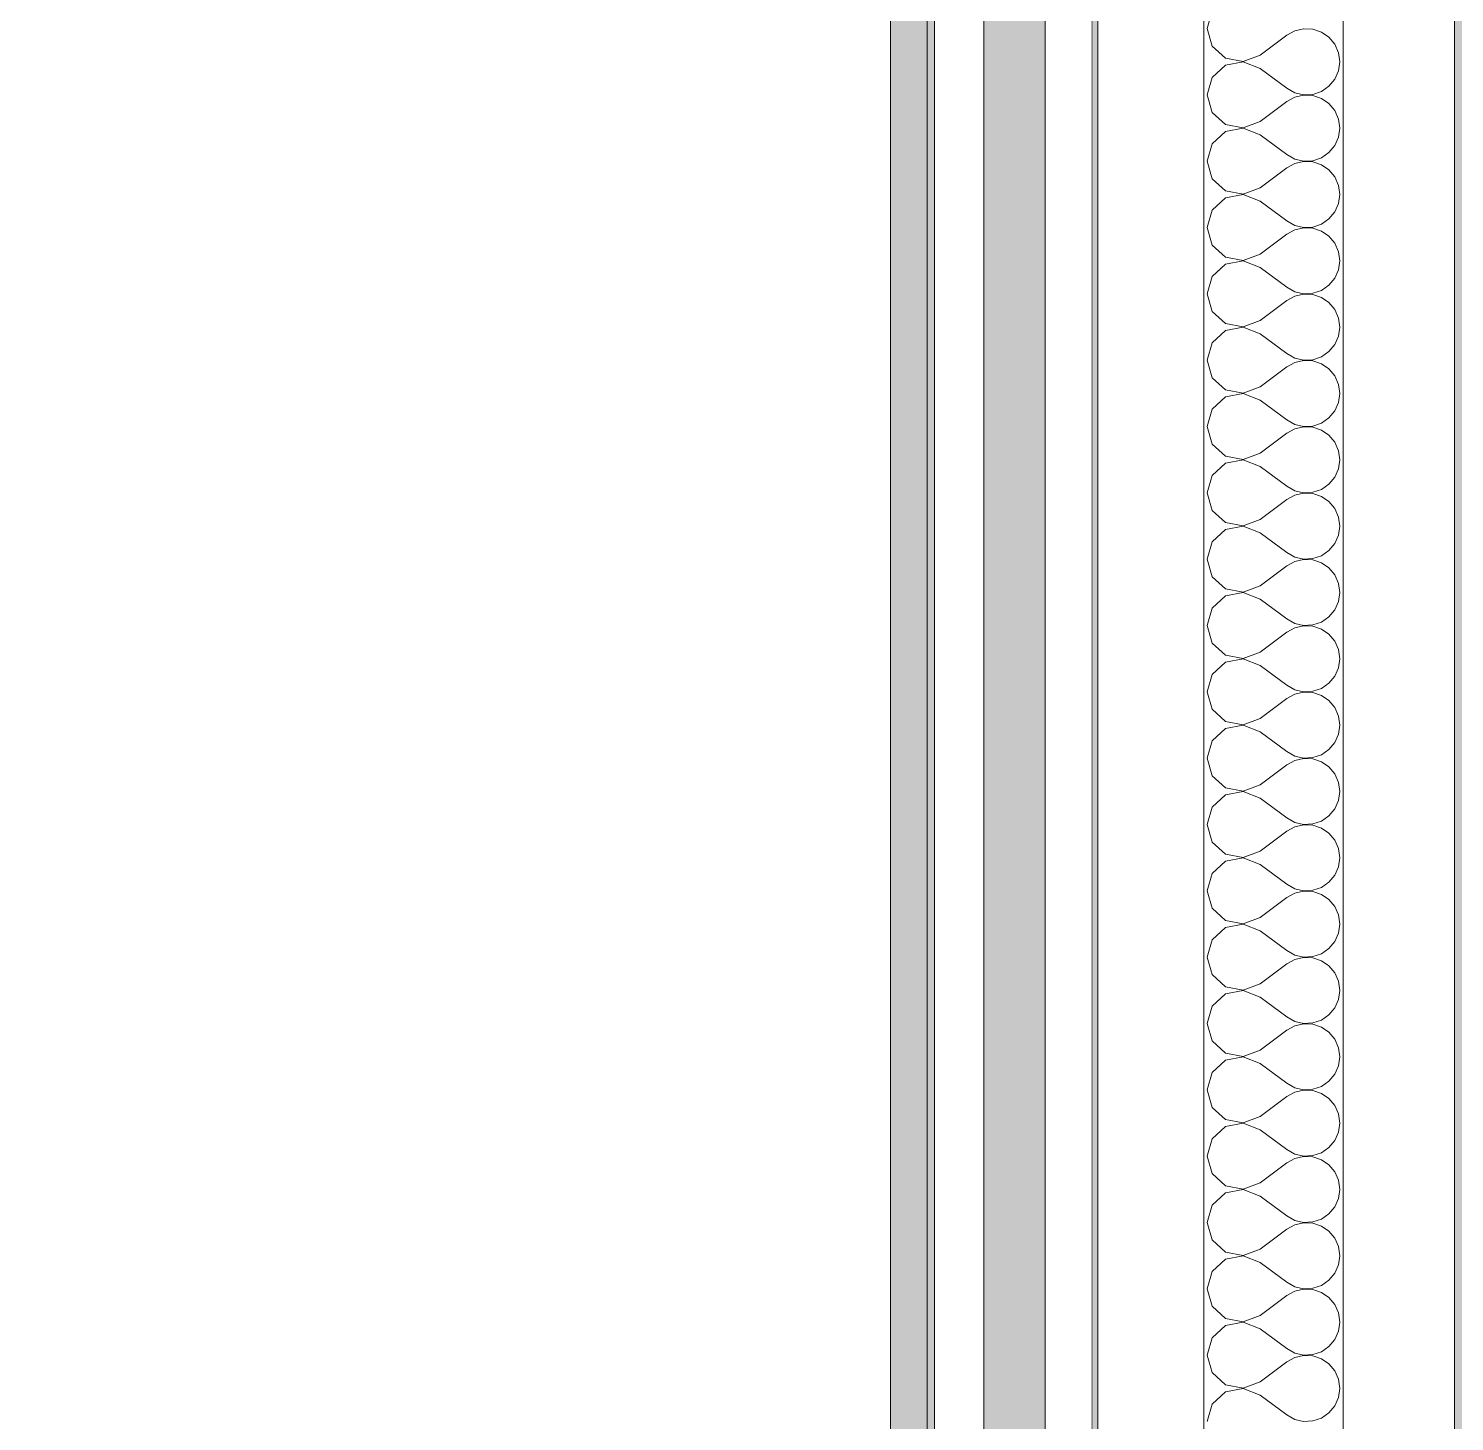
# Model space of a CAD drawing. Header units: millimetres. Extents: x -46169 to 228156, y -86316 to 18123.
# Drawn here: x 212157 to 212792, y -69774 to -69154 of the extents above; entities that cross this region are included whole.
import ezdxf

# ---------------------------------------------------------------- set-up
doc = ezdxf.new("R2010")
doc.units = ezdxf.units.MM
doc.header["$MEASUREMENT"] = 0
doc.linetypes.add('Wipeout_Contour', pattern=[1000, 0, -1000])
doc.layers.add('New_A-25-M_Wall_Int', color=7, linetype='Continuous')
doc.layers.add('New_A-25-M_Wall_Int_Pen_No__1', color=7, linetype='Continuous', lineweight=13)
doc.layers.add('New_A-25-M_Wall_Int_Pen_No__107', color=7, linetype='Continuous', lineweight=15, true_color=0xa6a6a6)

# ---------------------------------------------------------------- blocks, each defined once
blk = doc.blocks.new('*X631', base_point=(223698.64, -82529.25))
at = {"layer": 'New_A-25-M_Wall_Int_Pen_No__107', "linetype": 'Continuous'}
for p, q in [((212683.67, -69146.12), (212681.46, -69153.88)), ((212681.46, -69153.88), (212683.67, -69161.64)), ((212705.08, -69165.69), (212716.9, -69156.84)), ((212720.46, -69154.86), (212716.9, -69156.84)), ((212724.43, -69153.94), (212720.46, -69154.86)), ((212728.5, -69154.14), (212724.43, -69153.94)), ((212732.36, -69155.44), (212728.5, -69154.14)), ((212735.71, -69157.75), (212732.36, -69155.44)), ((212683.67, -69161.64), (212689.62, -69167.09)), ((212738.31, -69160.88), (212735.71, -69157.75)), ((212739.96, -69164.61), (212738.31, -69160.88)), ((212689.62, -69167.09), (212697.55, -69168.59)), ((212697.55, -69168.71), (212689.62, -69170.2)), ((212697.55, -69168.59), (212705.08, -69165.69)), ((212705.08, -69171.6), (212697.55, -69168.71)), ((212740.52, -69168.65), (212739.96, -69164.61)), ((212739.96, -69172.68), (212740.52, -69168.65)), ((212683.67, -69175.65), (212681.46, -69183.41)), ((212689.62, -69170.2), (212683.67, -69175.65)), ((212705.08, -69171.6), (212716.9, -69180.46)), ((212738.31, -69176.41), (212739.96, -69172.68)), ((212716.9, -69180.46), (212720.46, -69182.43)), ((212728.5, -69183.15), (212732.36, -69181.85)), ((212732.36, -69181.85), (212735.71, -69179.54)), ((212735.71, -69179.54), (212738.31, -69176.41)), ((212681.46, -69183.41), (212683.67, -69191.17)), ((212705.08, -69195.22), (212716.9, -69186.36)), ((212720.46, -69184.39), (212716.9, -69186.36)), ((212720.46, -69182.43), (212724.43, -69183.35)), ((212724.43, -69183.47), (212720.46, -69184.39)), ((212724.43, -69183.35), (212728.5, -69183.15)), ((212728.5, -69183.67), (212724.43, -69183.47)), ((212732.36, -69184.97), (212728.5, -69183.67)), ((212735.71, -69187.27), (212732.36, -69184.97)), ((212738.31, -69190.41), (212735.71, -69187.27)), ((212683.67, -69191.17), (212689.62, -69196.61)), ((212739.96, -69194.14), (212738.31, -69190.41)), ((212740.52, -69198.17), (212739.96, -69194.14)), ((212689.62, -69199.73), (212683.67, -69205.17)), ((212689.62, -69196.61), (212697.55, -69198.11)), ((212697.55, -69198.23), (212689.62, -69199.73)), ((212697.55, -69198.11), (212705.08, -69195.22)), ((212705.08, -69201.13), (212697.55, -69198.23)), ((212705.08, -69201.13), (212716.9, -69209.98)), ((212739.96, -69202.21), (212740.52, -69198.17)), ((212683.67, -69205.17), (212681.46, -69212.94)), ((212735.71, -69209.07), (212738.31, -69205.93)), ((212738.31, -69205.93), (212739.96, -69202.21)), ((212681.46, -69212.94), (212683.67, -69220.7)), ((212716.9, -69209.98), (212720.46, -69211.95)), ((212720.46, -69213.92), (212716.9, -69215.89)), ((212720.46, -69211.95), (212724.43, -69212.88)), ((212724.43, -69213), (212720.46, -69213.92)), ((212724.43, -69212.88), (212728.5, -69212.68)), ((212728.5, -69213.19), (212724.43, -69213)), ((212728.5, -69212.68), (212732.36, -69211.38)), ((212732.36, -69214.5), (212728.5, -69213.19)), ((212732.36, -69211.38), (212735.71, -69209.07)), ((212705.08, -69224.75), (212716.9, -69215.89)), ((212735.71, -69216.8), (212732.36, -69214.5)), ((212738.31, -69219.94), (212735.71, -69216.8)), ((212739.96, -69223.67), (212738.31, -69219.94)), ((212683.67, -69220.7), (212689.62, -69226.14)), ((212689.62, -69226.14), (212697.55, -69227.64)), ((212697.55, -69227.64), (212705.08, -69224.75)), ((212740.52, -69227.7), (212739.96, -69223.67)), ((212689.62, -69229.26), (212683.67, -69234.7)), ((212697.55, -69227.76), (212689.62, -69229.26)), ((212705.08, -69230.65), (212697.55, -69227.76)), ((212705.08, -69230.65), (212716.9, -69239.51)), ((212738.31, -69235.46), (212739.96, -69231.73)), ((212739.96, -69231.73), (212740.52, -69227.7)), ((212683.67, -69234.7), (212681.46, -69242.46)), ((212732.36, -69240.9), (212735.71, -69238.6)), ((212735.71, -69238.6), (212738.31, -69235.46)), ((212681.46, -69242.46), (212683.67, -69250.22)), ((212705.08, -69254.27), (212716.9, -69245.42)), ((212716.9, -69239.51), (212720.46, -69241.48)), ((212720.46, -69243.44), (212716.9, -69245.42)), ((212720.46, -69241.48), (212724.43, -69242.4)), ((212724.43, -69242.52), (212720.46, -69243.44)), ((212724.43, -69242.4), (212728.5, -69242.21)), ((212728.5, -69242.72), (212724.43, -69242.52)), ((212728.5, -69242.21), (212732.36, -69240.9)), ((212732.36, -69244.02), (212728.5, -69242.72)), ((212735.71, -69246.33), (212732.36, -69244.02)), ((212683.67, -69250.22), (212689.62, -69255.67)), ((212738.31, -69249.47), (212735.71, -69246.33)), ((212739.96, -69253.19), (212738.31, -69249.47)), ((212689.62, -69255.67), (212697.55, -69257.17)), ((212697.55, -69257.29), (212689.62, -69258.79)), ((212697.55, -69257.17), (212705.08, -69254.27)), ((212705.08, -69260.18), (212697.55, -69257.29)), ((212740.52, -69257.23), (212739.96, -69253.19)), ((212739.96, -69261.26), (212740.52, -69257.23)), ((212683.67, -69264.23), (212681.46, -69271.99)), ((212689.62, -69258.79), (212683.67, -69264.23)), ((212705.08, -69260.18), (212716.9, -69269.04)), ((212738.31, -69264.99), (212739.96, -69261.26)), ((212716.9, -69269.04), (212720.46, -69271.01)), ((212720.46, -69271.01), (212724.43, -69271.93)), ((212728.5, -69271.73), (212732.36, -69270.43)), ((212732.36, -69270.43), (212735.71, -69268.12)), ((212735.71, -69268.12), (212738.31, -69264.99)), ((212681.46, -69271.99), (212683.67, -69279.75)), ((212705.08, -69283.8), (212716.9, -69274.94)), ((212720.46, -69272.97), (212716.9, -69274.94)), ((212724.43, -69272.05), (212720.46, -69272.97)), ((212724.43, -69271.93), (212728.5, -69271.73)), ((212728.5, -69272.25), (212724.43, -69272.05)), ((212732.36, -69273.55), (212728.5, -69272.25)), ((212735.71, -69275.86), (212732.36, -69273.55)), ((212738.31, -69278.99), (212735.71, -69275.86)), ((212683.67, -69279.75), (212689.62, -69285.2)), ((212697.55, -69286.69), (212705.08, -69283.8)), ((212739.96, -69282.72), (212738.31, -69278.99)), ((212740.52, -69286.75), (212739.96, -69282.72)), ((212689.62, -69288.31), (212683.67, -69293.76)), ((212689.62, -69285.2), (212697.55, -69286.69)), ((212697.55, -69286.81), (212689.62, -69288.31)), ((212705.08, -69289.71), (212697.55, -69286.81)), ((212705.08, -69289.71), (212716.9, -69298.56)), ((212739.96, -69290.79), (212740.52, -69286.75)), ((212683.67, -69293.76), (212681.46, -69301.52)), ((212735.71, -69297.65), (212738.31, -69294.52)), ((212738.31, -69294.52), (212739.96, -69290.79)), ((212681.46, -69301.52), (212683.67, -69309.28)), ((212716.9, -69298.56), (212720.46, -69300.54)), ((212720.46, -69302.5), (212716.9, -69304.47)), ((212720.46, -69300.54), (212724.43, -69301.46)), ((212724.43, -69301.58), (212720.46, -69302.5)), ((212724.43, -69301.46), (212728.5, -69301.26)), ((212728.5, -69301.77), (212724.43, -69301.58)), ((212728.5, -69301.26), (212732.36, -69299.96)), ((212732.36, -69303.08), (212728.5, -69301.77)), ((212732.36, -69299.96), (212735.71, -69297.65)), ((212705.08, -69313.33), (212716.9, -69304.47)), ((212735.71, -69305.38), (212732.36, -69303.08)), ((212738.31, -69308.52), (212735.71, -69305.38)), ((212739.96, -69312.25), (212738.31, -69308.52)), ((212683.67, -69309.28), (212689.62, -69314.72)), ((212689.62, -69314.72), (212697.55, -69316.22)), ((212697.55, -69316.22), (212705.08, -69313.33)), ((212740.52, -69316.28), (212739.96, -69312.25)), ((212689.62, -69317.84), (212683.67, -69323.28)), ((212697.55, -69316.34), (212689.62, -69317.84)), ((212705.08, -69319.23), (212697.55, -69316.34)), ((212705.08, -69319.23), (212716.9, -69328.09)), ((212738.31, -69324.04), (212739.96, -69320.32)), ((212739.96, -69320.32), (212740.52, -69316.28)), ((212683.67, -69323.28), (212681.46, -69331.04)), ((212716.9, -69328.09), (212720.46, -69330.06)), ((212732.36, -69329.49), (212735.71, -69327.18)), ((212735.71, -69327.18), (212738.31, -69324.04)), ((212681.46, -69331.04), (212683.67, -69338.81)), ((212705.08, -69342.85), (212716.9, -69334)), ((212720.46, -69332.03), (212716.9, -69334)), ((212720.46, -69330.06), (212724.43, -69330.98)), ((212724.43, -69331.1), (212720.46, -69332.03)), ((212724.43, -69330.98), (212728.5, -69330.79)), ((212728.5, -69331.3), (212724.43, -69331.1)), ((212728.5, -69330.79), (212732.36, -69329.49)), ((212732.36, -69332.6), (212728.5, -69331.3)), ((212735.71, -69334.91), (212732.36, -69332.6)), ((212683.67, -69338.81), (212689.62, -69344.25)), ((212738.31, -69338.05), (212735.71, -69334.91)), ((212739.96, -69341.77), (212738.31, -69338.05)), ((212689.62, -69344.25), (212697.55, -69345.75)), ((212697.55, -69345.87), (212689.62, -69347.37)), ((212697.55, -69345.75), (212705.08, -69342.85)), ((212705.08, -69348.76), (212697.55, -69345.87)), ((212740.52, -69345.81), (212739.96, -69341.77)), ((212739.96, -69349.84), (212740.52, -69345.81)), ((212683.67, -69352.81), (212681.46, -69360.57)), ((212689.62, -69347.37), (212683.67, -69352.81)), ((212705.08, -69348.76), (212716.9, -69357.62)), ((212735.71, -69356.71), (212738.31, -69353.57)), ((212738.31, -69353.57), (212739.96, -69349.84)), ((212716.9, -69357.62), (212720.46, -69359.59)), ((212720.46, -69359.59), (212724.43, -69360.51)), ((212728.5, -69360.31), (212732.36, -69359.01)), ((212732.36, -69359.01), (212735.71, -69356.71)), ((212681.46, -69360.57), (212683.67, -69368.33)), ((212705.08, -69372.38), (212716.9, -69363.52)), ((212720.46, -69361.55), (212716.9, -69363.52)), ((212724.43, -69360.63), (212720.46, -69361.55)), ((212724.43, -69360.51), (212728.5, -69360.31)), ((212728.5, -69360.83), (212724.43, -69360.63)), ((212732.36, -69362.13), (212728.5, -69360.83)), ((212735.71, -69364.44), (212732.36, -69362.13)), ((212738.31, -69367.57), (212735.71, -69364.44)), ((212683.67, -69368.33), (212689.62, -69373.78)), ((212697.55, -69375.27), (212705.08, -69372.38)), ((212739.96, -69371.3), (212738.31, -69367.57)), ((212740.52, -69375.33), (212739.96, -69371.3)), ((212689.62, -69376.89), (212683.67, -69382.34)), ((212689.62, -69373.78), (212697.55, -69375.27)), ((212697.55, -69375.39), (212689.62, -69376.89)), ((212705.08, -69378.29), (212697.55, -69375.39)), ((212705.08, -69378.29), (212716.9, -69387.15)), ((212739.96, -69379.37), (212740.52, -69375.33)), ((212683.67, -69382.34), (212681.46, -69390.1)), ((212735.71, -69386.23), (212738.31, -69383.1)), ((212738.31, -69383.1), (212739.96, -69379.37)), ((212681.46, -69390.1), (212683.67, -69397.86)), ((212716.9, -69387.15), (212720.46, -69389.12)), ((212720.46, -69391.08), (212716.9, -69393.05)), ((212720.46, -69389.12), (212724.43, -69390.04)), ((212724.43, -69390.16), (212720.46, -69391.08)), ((212724.43, -69390.04), (212728.5, -69389.84)), ((212728.5, -69390.36), (212724.43, -69390.16)), ((212728.5, -69389.84), (212732.36, -69388.54)), ((212732.36, -69391.66), (212728.5, -69390.36)), ((212732.36, -69388.54), (212735.71, -69386.23)), ((212735.71, -69393.96), (212732.36, -69391.66)), ((212683.67, -69397.86), (212689.62, -69403.3)), ((212705.08, -69401.91), (212716.9, -69393.05)), ((212738.31, -69397.1), (212735.71, -69393.96)), ((212739.96, -69400.83), (212738.31, -69397.1)), ((212689.62, -69403.3), (212697.55, -69404.8)), ((212697.55, -69404.8), (212705.08, -69401.91)), ((212740.52, -69404.86), (212739.96, -69400.83)), ((212689.62, -69406.42), (212683.67, -69411.86)), ((212697.55, -69404.92), (212689.62, -69406.42)), ((212705.08, -69407.81), (212697.55, -69404.92)), ((212705.08, -69407.81), (212716.9, -69416.67)), ((212738.31, -69412.62), (212739.96, -69408.9)), ((212739.96, -69408.9), (212740.52, -69404.86)), ((212683.67, -69411.86), (212681.46, -69419.62)), ((212716.9, -69416.67), (212720.46, -69418.64)), ((212732.36, -69418.07), (212735.71, -69415.76)), ((212735.71, -69415.76), (212738.31, -69412.62)), ((212681.46, -69419.62), (212683.67, -69427.39)), ((212705.08, -69431.44), (212716.9, -69422.58)), ((212720.46, -69420.61), (212716.9, -69422.58)), ((212720.46, -69418.64), (212724.43, -69419.57)), ((212724.43, -69419.68), (212720.46, -69420.61)), ((212724.43, -69419.57), (212728.5, -69419.37)), ((212728.5, -69419.88), (212724.43, -69419.68)), ((212728.5, -69419.37), (212732.36, -69418.07)), ((212732.36, -69421.18), (212728.5, -69419.88)), ((212735.71, -69423.49), (212732.36, -69421.18)), ((212738.31, -69426.63), (212735.71, -69423.49)), ((212683.67, -69427.39), (212689.62, -69432.83)), ((212739.96, -69430.35), (212738.31, -69426.63)), ((212689.62, -69435.95), (212683.67, -69441.39)), ((212689.62, -69432.83), (212697.55, -69434.33)), ((212697.55, -69434.45), (212689.62, -69435.95)), ((212697.55, -69434.33), (212705.08, -69431.44)), ((212705.08, -69437.34), (212697.55, -69434.45)), ((212740.52, -69434.39), (212739.96, -69430.35)), ((212739.96, -69438.42), (212740.52, -69434.39)), ((212683.67, -69441.39), (212681.46, -69449.15)), ((212705.08, -69437.34), (212716.9, -69446.2)), ((212735.71, -69445.29), (212738.31, -69442.15)), ((212738.31, -69442.15), (212739.96, -69438.42)), ((212716.9, -69446.2), (212720.46, -69448.17)), ((212720.46, -69448.17), (212724.43, -69449.09)), ((212724.43, -69449.09), (212728.5, -69448.89)), ((212728.5, -69448.89), (212732.36, -69447.59)), ((212732.36, -69447.59), (212735.71, -69445.29)), ((212681.46, -69449.15), (212683.67, -69456.91)), ((212705.08, -69460.96), (212716.9, -69452.1)), ((212720.46, -69450.13), (212716.9, -69452.1)), ((212724.43, -69449.21), (212720.46, -69450.13)), ((212728.5, -69449.41), (212724.43, -69449.21)), ((212732.36, -69450.71), (212728.5, -69449.41)), ((212735.71, -69453.02), (212732.36, -69450.71)), ((212738.31, -69456.15), (212735.71, -69453.02)), ((212683.67, -69456.91), (212689.62, -69462.36)), ((212697.55, -69463.86), (212705.08, -69460.96)), ((212739.96, -69459.88), (212738.31, -69456.15)), ((212740.52, -69463.92), (212739.96, -69459.88)), ((212689.62, -69465.47), (212683.67, -69470.92)), ((212689.62, -69462.36), (212697.55, -69463.86)), ((212697.55, -69463.98), (212689.62, -69465.47)), ((212705.08, -69466.87), (212697.55, -69463.98)), ((212705.08, -69466.87), (212716.9, -69475.73)), ((212739.96, -69467.95), (212740.52, -69463.92)), ((212683.67, -69470.92), (212681.46, -69478.68)), ((212735.71, -69474.81), (212738.31, -69471.68)), ((212738.31, -69471.68), (212739.96, -69467.95)), ((212681.46, -69478.68), (212683.67, -69486.44)), ((212716.9, -69475.73), (212720.46, -69477.7)), ((212720.46, -69479.66), (212716.9, -69481.63)), ((212720.46, -69477.7), (212724.43, -69478.62)), ((212724.43, -69478.74), (212720.46, -69479.66)), ((212724.43, -69478.62), (212728.5, -69478.42)), ((212728.5, -69478.94), (212724.43, -69478.74)), ((212728.5, -69478.42), (212732.36, -69477.12)), ((212732.36, -69480.24), (212728.5, -69478.94)), ((212732.36, -69477.12), (212735.71, -69474.81)), ((212735.71, -69482.54), (212732.36, -69480.24)), ((212683.67, -69486.44), (212689.62, -69491.88)), ((212705.08, -69490.49), (212716.9, -69481.63)), ((212738.31, -69485.68), (212735.71, -69482.54)), ((212739.96, -69489.41), (212738.31, -69485.68)), ((212689.62, -69491.88), (212697.55, -69493.38)), ((212697.55, -69493.38), (212705.08, -69490.49)), ((212740.52, -69493.44), (212739.96, -69489.41)), ((212689.62, -69495), (212683.67, -69500.44)), ((212697.55, -69493.5), (212689.62, -69495)), ((212705.08, -69496.39), (212697.55, -69493.5)), ((212705.08, -69496.39), (212716.9, -69505.25)), ((212738.31, -69501.2), (212739.96, -69497.48)), ((212739.96, -69497.48), (212740.52, -69493.44)), ((212683.67, -69500.44), (212681.46, -69508.21)), ((212716.9, -69505.25), (212720.46, -69507.22)), ((212732.36, -69506.65), (212735.71, -69504.34)), ((212735.71, -69504.34), (212738.31, -69501.2)), ((212681.46, -69508.21), (212683.67, -69515.97)), ((212705.08, -69520.02), (212716.9, -69511.16)), ((212720.46, -69509.19), (212716.9, -69511.16)), ((212720.46, -69507.22), (212724.43, -69508.15)), ((212724.43, -69508.27), (212720.46, -69509.19)), ((212724.43, -69508.15), (212728.5, -69507.95)), ((212728.5, -69508.46), (212724.43, -69508.27)), ((212728.5, -69507.95), (212732.36, -69506.65)), ((212732.36, -69509.76), (212728.5, -69508.46)), ((212735.71, -69512.07), (212732.36, -69509.76)), ((212738.31, -69515.21), (212735.71, -69512.07)), ((212683.67, -69515.97), (212689.62, -69521.41)), ((212739.96, -69518.93), (212738.31, -69515.21)), ((212689.62, -69524.53), (212683.67, -69529.97)), ((212689.62, -69521.41), (212697.55, -69522.91)), ((212697.55, -69523.03), (212689.62, -69524.53)), ((212697.55, -69522.91), (212705.08, -69520.02)), ((212705.08, -69525.92), (212697.55, -69523.03)), ((212740.52, -69522.97), (212739.96, -69518.93)), ((212739.96, -69527), (212740.52, -69522.97)), ((212683.67, -69529.97), (212681.46, -69537.73)), ((212705.08, -69525.92), (212716.9, -69534.78)), ((212735.71, -69533.87), (212738.31, -69530.73)), ((212738.31, -69530.73), (212739.96, -69527)), ((212681.46, -69537.73), (212683.67, -69545.49)), ((212716.9, -69534.78), (212720.46, -69536.75)), ((212720.46, -69536.75), (212724.43, -69537.67)), ((212724.43, -69537.67), (212728.5, -69537.48)), ((212728.5, -69537.48), (212732.36, -69536.17)), ((212732.36, -69536.17), (212735.71, -69533.87)), ((212705.08, -69549.54), (212716.9, -69540.69)), ((212720.46, -69538.71), (212716.9, -69540.69)), ((212724.43, -69537.79), (212720.46, -69538.71)), ((212728.5, -69537.99), (212724.43, -69537.79)), ((212732.36, -69539.29), (212728.5, -69537.99)), ((212735.71, -69541.6), (212732.36, -69539.29)), ((212738.31, -69544.73), (212735.71, -69541.6)), ((212683.67, -69545.49), (212689.62, -69550.94)), ((212697.55, -69552.44), (212705.08, -69549.54)), ((212739.96, -69548.46), (212738.31, -69544.73)), ((212740.52, -69552.5), (212739.96, -69548.46)), ((212689.62, -69554.05), (212683.67, -69559.5)), ((212689.62, -69550.94), (212697.55, -69552.44)), ((212697.55, -69552.56), (212689.62, -69554.05)), ((212705.08, -69555.45), (212697.55, -69552.56)), ((212705.08, -69555.45), (212716.9, -69564.31)), ((212738.31, -69560.26), (212739.96, -69556.53)), ((212739.96, -69556.53), (212740.52, -69552.5)), ((212683.67, -69559.5), (212681.46, -69567.26)), ((212735.71, -69563.39), (212738.31, -69560.26)), ((212681.46, -69567.26), (212683.67, -69575.02)), ((212716.9, -69564.31), (212720.46, -69566.28)), ((212720.46, -69568.24), (212716.9, -69570.21)), ((212720.46, -69566.28), (212724.43, -69567.2)), ((212724.43, -69567.32), (212720.46, -69568.24)), ((212724.43, -69567.2), (212728.5, -69567)), ((212728.5, -69567.52), (212724.43, -69567.32)), ((212728.5, -69567), (212732.36, -69565.7)), ((212732.36, -69568.82), (212728.5, -69567.52)), ((212732.36, -69565.7), (212735.71, -69563.39)), ((212735.71, -69571.13), (212732.36, -69568.82)), ((212683.67, -69575.02), (212689.62, -69580.46)), ((212705.08, -69579.07), (212716.9, -69570.21)), ((212738.31, -69574.26), (212735.71, -69571.13)), ((212739.96, -69577.99), (212738.31, -69574.26)), ((212689.62, -69580.46), (212697.55, -69581.96)), ((212697.55, -69582.08), (212689.62, -69583.58)), ((212697.55, -69581.96), (212705.08, -69579.07)), ((212705.08, -69584.98), (212697.55, -69582.08)), ((212740.52, -69582.02), (212739.96, -69577.99)), ((212739.96, -69586.06), (212740.52, -69582.02)), ((212689.62, -69583.58), (212683.67, -69589.02)), ((212705.08, -69584.98), (212716.9, -69593.83)), ((212738.31, -69589.78), (212739.96, -69586.06)), ((212683.67, -69589.02), (212681.46, -69596.79)), ((212716.9, -69593.83), (212720.46, -69595.8)), ((212732.36, -69595.23), (212735.71, -69592.92)), ((212735.71, -69592.92), (212738.31, -69589.78)), ((212681.46, -69596.79), (212683.67, -69604.55)), ((212705.08, -69608.6), (212716.9, -69599.74)), ((212720.46, -69597.77), (212716.9, -69599.74)), ((212720.46, -69595.8), (212724.43, -69596.73)), ((212724.43, -69596.85), (212720.46, -69597.77)), ((212724.43, -69596.73), (212728.5, -69596.53)), ((212728.5, -69597.04), (212724.43, -69596.85)), ((212728.5, -69596.53), (212732.36, -69595.23)), ((212732.36, -69598.35), (212728.5, -69597.04)), ((212735.71, -69600.65), (212732.36, -69598.35)), ((212738.31, -69603.79), (212735.71, -69600.65)), ((212683.67, -69604.55), (212689.62, -69609.99)), ((212739.96, -69607.52), (212738.31, -69603.79)), ((212740.52, -69611.55), (212739.96, -69607.52)), ((212689.62, -69613.11), (212683.67, -69618.55)), ((212689.62, -69609.99), (212697.55, -69611.49)), ((212697.55, -69611.61), (212689.62, -69613.11)), ((212697.55, -69611.49), (212705.08, -69608.6)), ((212705.08, -69614.5), (212697.55, -69611.61)), ((212739.96, -69615.58), (212740.52, -69611.55)), ((212683.67, -69618.55), (212681.46, -69626.31)), ((212705.08, -69614.5), (212716.9, -69623.36)), ((212735.71, -69622.45), (212738.31, -69619.31)), ((212738.31, -69619.31), (212739.96, -69615.58)), ((212681.46, -69626.31), (212683.67, -69634.08)), ((212716.9, -69623.36), (212720.46, -69625.33)), ((212720.46, -69625.33), (212724.43, -69626.25)), ((212724.43, -69626.37), (212720.46, -69627.3)), ((212724.43, -69626.25), (212728.5, -69626.06)), ((212728.5, -69626.57), (212724.43, -69626.37)), ((212728.5, -69626.06), (212732.36, -69624.75)), ((212732.36, -69627.87), (212728.5, -69626.57)), ((212732.36, -69624.75), (212735.71, -69622.45)), ((212705.08, -69638.12), (212716.9, -69629.27)), ((212720.46, -69627.3), (212716.9, -69629.27)), ((212735.71, -69630.18), (212732.36, -69627.87)), ((212738.31, -69633.32), (212735.71, -69630.18)), ((212683.67, -69634.08), (212689.62, -69639.52)), ((212697.55, -69641.02), (212705.08, -69638.12)), ((212739.96, -69637.04), (212738.31, -69633.32)), ((212740.52, -69641.08), (212739.96, -69637.04)), ((212689.62, -69642.64), (212683.67, -69648.08)), ((212689.62, -69639.52), (212697.55, -69641.02)), ((212697.55, -69641.14), (212689.62, -69642.64)), ((212705.08, -69644.03), (212697.55, -69641.14)), ((212705.08, -69644.03), (212716.9, -69652.89)), ((212738.31, -69648.84), (212739.96, -69645.11)), ((212739.96, -69645.11), (212740.52, -69641.08)), ((212683.67, -69648.08), (212681.46, -69655.84)), ((212732.36, -69654.28), (212735.71, -69651.97)), ((212735.71, -69651.97), (212738.31, -69648.84)), ((212681.46, -69655.84), (212683.67, -69663.6)), ((212716.9, -69652.89), (212720.46, -69654.86)), ((212720.46, -69656.82), (212716.9, -69658.79)), ((212720.46, -69654.86), (212724.43, -69655.78)), ((212724.43, -69655.9), (212720.46, -69656.82)), ((212724.43, -69655.78), (212728.5, -69655.58)), ((212728.5, -69656.1), (212724.43, -69655.9)), ((212728.5, -69655.58), (212732.36, -69654.28)), ((212732.36, -69657.4), (212728.5, -69656.1)), ((212735.71, -69659.71), (212732.36, -69657.4)), ((212683.67, -69663.6), (212689.62, -69669.05)), ((212705.08, -69667.65), (212716.9, -69658.79)), ((212738.31, -69662.84), (212735.71, -69659.71)), ((212739.96, -69666.57), (212738.31, -69662.84)), ((212689.62, -69669.05), (212697.55, -69670.54)), ((212697.55, -69670.66), (212689.62, -69672.16)), ((212697.55, -69670.54), (212705.08, -69667.65)), ((212705.08, -69673.56), (212697.55, -69670.66)), ((212740.52, -69670.6), (212739.96, -69666.57)), ((212739.96, -69674.64), (212740.52, -69670.6)), ((212689.62, -69672.16), (212683.67, -69677.61)), ((212705.08, -69673.56), (212716.9, -69682.41)), ((212738.31, -69678.37), (212739.96, -69674.64)), ((212683.67, -69677.61), (212681.46, -69685.37)), ((212716.9, -69682.41), (212720.46, -69684.39)), ((212732.36, -69683.81), (212735.71, -69681.5)), ((212735.71, -69681.5), (212738.31, -69678.37)), ((212681.46, -69685.37), (212683.67, -69693.13)), ((212705.08, -69697.18), (212716.9, -69688.32)), ((212720.46, -69686.35), (212716.9, -69688.32)), ((212720.46, -69684.39), (212724.43, -69685.31)), ((212724.43, -69685.43), (212720.46, -69686.35)), ((212724.43, -69685.31), (212728.5, -69685.11)), ((212728.5, -69685.62), (212724.43, -69685.43)), ((212728.5, -69685.11), (212732.36, -69683.81)), ((212732.36, -69686.93), (212728.5, -69685.62)), ((212735.71, -69689.23), (212732.36, -69686.93)), ((212738.31, -69692.37), (212735.71, -69689.23)), ((212683.67, -69693.13), (212689.62, -69698.57)), ((212739.96, -69696.1), (212738.31, -69692.37)), ((212740.52, -69700.13), (212739.96, -69696.1)), ((212689.62, -69701.69), (212683.67, -69707.13)), ((212689.62, -69698.57), (212697.55, -69700.07)), ((212697.55, -69700.19), (212689.62, -69701.69)), ((212697.55, -69700.07), (212705.08, -69697.18)), ((212705.08, -69703.08), (212697.55, -69700.19)), ((212739.96, -69704.17), (212740.52, -69700.13)), ((212683.67, -69707.13), (212681.46, -69714.89)), ((212705.08, -69703.08), (212716.9, -69711.94)), ((212735.71, -69711.03), (212738.31, -69707.89)), ((212738.31, -69707.89), (212739.96, -69704.17)), ((212681.46, -69714.89), (212683.67, -69722.66)), ((212716.9, -69711.94), (212720.46, -69713.91)), ((212720.46, -69713.91), (212724.43, -69714.83)), ((212724.43, -69714.95), (212720.46, -69715.88)), ((212724.43, -69714.83), (212728.5, -69714.64)), ((212728.5, -69715.15), (212724.43, -69714.95)), ((212728.5, -69714.64), (212732.36, -69713.34)), ((212732.36, -69716.45), (212728.5, -69715.15)), ((212732.36, -69713.34), (212735.71, -69711.03)), ((212705.08, -69726.71), (212716.9, -69717.85)), ((212720.46, -69715.88), (212716.9, -69717.85)), ((212735.71, -69718.76), (212732.36, -69716.45)), ((212738.31, -69721.9), (212735.71, -69718.76)), ((212683.67, -69722.66), (212689.62, -69728.1)), ((212689.62, -69728.1), (212697.55, -69729.6)), ((212697.55, -69729.6), (212705.08, -69726.71)), ((212739.96, -69725.62), (212738.31, -69721.9)), ((212740.52, -69729.66), (212739.96, -69725.62)), ((212689.62, -69731.22), (212683.67, -69736.66)), ((212697.55, -69729.72), (212689.62, -69731.22)), ((212705.08, -69732.61), (212697.55, -69729.72)), ((212705.08, -69732.61), (212716.9, -69741.47)), ((212738.31, -69737.42), (212739.96, -69733.69)), ((212739.96, -69733.69), (212740.52, -69729.66)), ((212683.67, -69736.66), (212681.46, -69744.42)), ((212732.36, -69742.86), (212735.71, -69740.56)), ((212735.71, -69740.56), (212738.31, -69737.42)), ((212681.46, -69744.42), (212683.67, -69752.18)), ((212716.9, -69741.47), (212720.46, -69743.44)), ((212720.46, -69745.4), (212716.9, -69747.37)), ((212720.46, -69743.44), (212724.43, -69744.36)), ((212724.43, -69744.48), (212720.46, -69745.4)), ((212724.43, -69744.36), (212728.5, -69744.16)), ((212728.5, -69744.68), (212724.43, -69744.48)), ((212728.5, -69744.16), (212732.36, -69742.86)), ((212732.36, -69745.98), (212728.5, -69744.68)), ((212735.71, -69748.29), (212732.36, -69745.98)), ((212683.67, -69752.18), (212689.62, -69757.63)), ((212705.08, -69756.23), (212716.9, -69747.37)), ((212738.31, -69751.42), (212735.71, -69748.29)), ((212739.96, -69755.15), (212738.31, -69751.42)), ((212689.62, -69757.63), (212697.55, -69759.12)), ((212697.55, -69759.24), (212689.62, -69760.74)), ((212697.55, -69759.12), (212705.08, -69756.23)), ((212705.08, -69762.14), (212697.55, -69759.24)), ((212740.52, -69759.18), (212739.96, -69755.15)), ((212739.96, -69763.22), (212740.52, -69759.18)), ((212683.67, -69766.19), (212681.46, -69773.95)), ((212689.62, -69760.74), (212683.67, -69766.19)), ((212705.08, -69762.14), (212716.9, -69771)), ((212738.31, -69766.95), (212739.96, -69763.22)), ((212716.9, -69771), (212720.46, -69772.97)), ((212728.5, -69773.69), (212732.36, -69772.39)), ((212732.36, -69772.39), (212735.71, -69770.08)), ((212735.71, -69770.08), (212738.31, -69766.95)), ((212720.46, -69772.97), (212724.43, -69773.89)), ((212724.43, -69773.89), (212728.5, -69773.69))]:
    blk.add_line(p, q, dxfattribs=at)
blk = doc.blocks.new('Section Elem_568_3', base_point=(223698.64, -82529.25))
at = {"layer": 'New_A-25-M_Wall_Int_Pen_No__107', "linetype": 'Continuous', "lineweight": 0, "true_color": 0x535353}
blk.add_hatch(color=251, dxfattribs=at).paths.add_polyline_path([(212799.04, -66534.25), (212791.6, -66534.25), (212791.6, -70379.25), (212799.04, -70379.25)])
at = {"color": 254, "linetype": 'Wipeout_Contour', "lineweight": 0, "ltscale": 894063.854708}
blk.add_wipeout([(212791.6, -66534.25), (212741.99, -66534.25), (212741.99, -70379.25), (212791.6, -70379.25)], dxfattribs=at).dxf.layer = 'New_A-25-M_Wall_Int'
at = {"layer": 'New_A-25-M_Wall_Int_Pen_No__1', "linetype": 'Continuous'}
blk.add_line((212791.6, -66534.25), (212791.6, -70379.25), dxfattribs=at)
at = {"color": 254, "linetype": 'Wipeout_Contour', "lineweight": 0, "ltscale": 893851.367675}
blk.add_wipeout([(212741.99, -66534.25), (212679.99, -66534.25), (212679.99, -70379.25), (212741.99, -70379.25)], dxfattribs=at).dxf.layer = 'New_A-25-M_Wall_Int'
at = {"layer": 'New_A-25-M_Wall_Int_Pen_No__1', "linetype": 'Continuous'}
blk.add_line((212741.99, -66534.25), (212741.99, -70379.25), dxfattribs=at)
at = {"layer": 'New_A-25-M_Wall_Int'}
blk.add_blockref('*X631', (223698.64, -82529.25), dxfattribs=at)
at = {"color": 254, "linetype": 'Wipeout_Contour', "lineweight": 0, "ltscale": 893643.606976}
blk.add_wipeout([(212679.99, -66534.25), (212632.86, -66534.25), (212632.86, -70379.25), (212679.99, -70379.25)], dxfattribs=at).dxf.layer = 'New_A-25-M_Wall_Int'
at = {"layer": 'New_A-25-M_Wall_Int_Pen_No__107', "linetype": 'Continuous', "lineweight": 0, "true_color": 0x535353}
blk.add_hatch(color=251, dxfattribs=at).paths.add_polyline_path([(212632.86, -66534.25), (212630.1, -66534.25), (212630.1, -70379.25), (212632.86, -70379.25)])
at = {"layer": 'New_A-25-M_Wall_Int_Pen_No__1', "linetype": 'Continuous'}
for p, q in [((212630.1, -66534.25), (212630.1, -70379.25)), ((212632.86, -66534.25), (212632.86, -70379.25)), ((212679.99, -66534.25), (212679.99, -70379.25))]:
    blk.add_line(p, q, dxfattribs=at)
blk = doc.blocks.new('*X633', base_point=(223698.64, -82529.25))
at = {"layer": 'New_A-25-M_Wall_Int_Pen_No__107', "linetype": 'Continuous'}
blk.add_hatch(color=256, dxfattribs=at).paths.add_polyline_path([(212609.34, -66534.25), (212582.02, -66534.25), (212582.02, -70379.25), (212609.34, -70379.25)])
blk = doc.blocks.new('Section Elem_569_3', base_point=(223698.64, -82529.25))
at = {"layer": 'New_A-25-M_Wall_Int_Pen_No__107', "linetype": 'Continuous', "lineweight": 0, "true_color": 0x535353}
blk.add_hatch(color=251, dxfattribs=at).paths.add_polyline_path([(212560.16, -66534.25), (212556.88, -66534.25), (212556.88, -70379.25), (212560.16, -70379.25)])
at = {"layer": 'New_A-25-M_Wall_Int_Pen_No__1', "linetype": 'Continuous'}
blk.add_line((212556.88, -66534.25), (212556.88, -70379.25), dxfattribs=at)
at = {"color": 254, "linetype": 'Wipeout_Contour', "lineweight": 0, "ltscale": 891599.109612}
blk.add_wipeout([(211698.21, -66534.25), (211698.21, -70379.25), (212540.49, -70379.25), (212540.49, -66534.25)], dxfattribs=at).dxf.layer = 'New_A-25-M_Wall_Int'
at = {"layer": 'New_A-25-M_Wall_Int_Pen_No__107', "linetype": 'Continuous'}
blk.add_hatch(color=256, dxfattribs=at).paths.add_polyline_path([(212556.88, -66534.25), (212540.49, -66534.25), (212540.49, -70379.25), (212556.88, -70379.25)])
at = {"layer": 'New_A-25-M_Wall_Int_Pen_No__1', "linetype": 'Continuous'}
blk.add_line((212540.49, -66534.25), (212540.49, -70379.25), dxfattribs=at)
at = {"color": 254, "linetype": 'Wipeout_Contour', "lineweight": 0, "ltscale": 893318.699761}
blk.add_wipeout([(212582.02, -66534.25), (212560.16, -66534.25), (212560.16, -70379.25), (212582.02, -70379.25)], dxfattribs=at).dxf.layer = 'New_A-25-M_Wall_Int'
at = {"layer": 'New_A-25-M_Wall_Int_Pen_No__1', "linetype": 'Continuous'}
blk.add_line((212560.16, -66534.25), (212560.16, -70379.25), dxfattribs=at)
at = {"color": 254, "linetype": 'Wipeout_Contour', "lineweight": 0, "ltscale": 893412.311053}
blk.add_wipeout([(212609.34, -66534.25), (212582.02, -66534.25), (212582.02, -70379.25), (212609.34, -70379.25)], dxfattribs=at).dxf.layer = 'New_A-25-M_Wall_Int'
at = {"layer": 'New_A-25-M_Wall_Int_Pen_No__1', "linetype": 'Continuous'}
blk.add_line((212582.02, -66534.25), (212582.02, -70379.25), dxfattribs=at)
at = {"layer": 'New_A-25-M_Wall_Int'}
blk.add_blockref('*X633', (223698.64, -82529.25), dxfattribs=at)
at = {"color": 254, "linetype": 'Wipeout_Contour', "lineweight": 0, "ltscale": 893503.842941}
blk.add_wipeout([(212630.1, -70379.25), (212630.1, -66534.25), (212609.34, -66534.25), (212609.34, -70379.25)], dxfattribs=at).dxf.layer = 'New_A-25-M_Wall_Int'
at = {"layer": 'New_A-25-M_Wall_Int_Pen_No__1', "linetype": 'Continuous'}
blk.add_line((212609.34, -66534.25), (212609.34, -70379.25), dxfattribs=at)

msp = doc.modelspace()

# ---------------------------------------------------------------- block references
at = {"layer": 'New_A-25-M_Wall_Int'}
msp.add_blockref('Section Elem_568_3', (223698.64, -82529.25), dxfattribs=at)

# ---------------------------------------------------------------- next in the draw order: block references
msp.add_blockref('Section Elem_569_3', (223698.64, -82529.25), dxfattribs=at)

doc.saveas('drawing.dxf')
